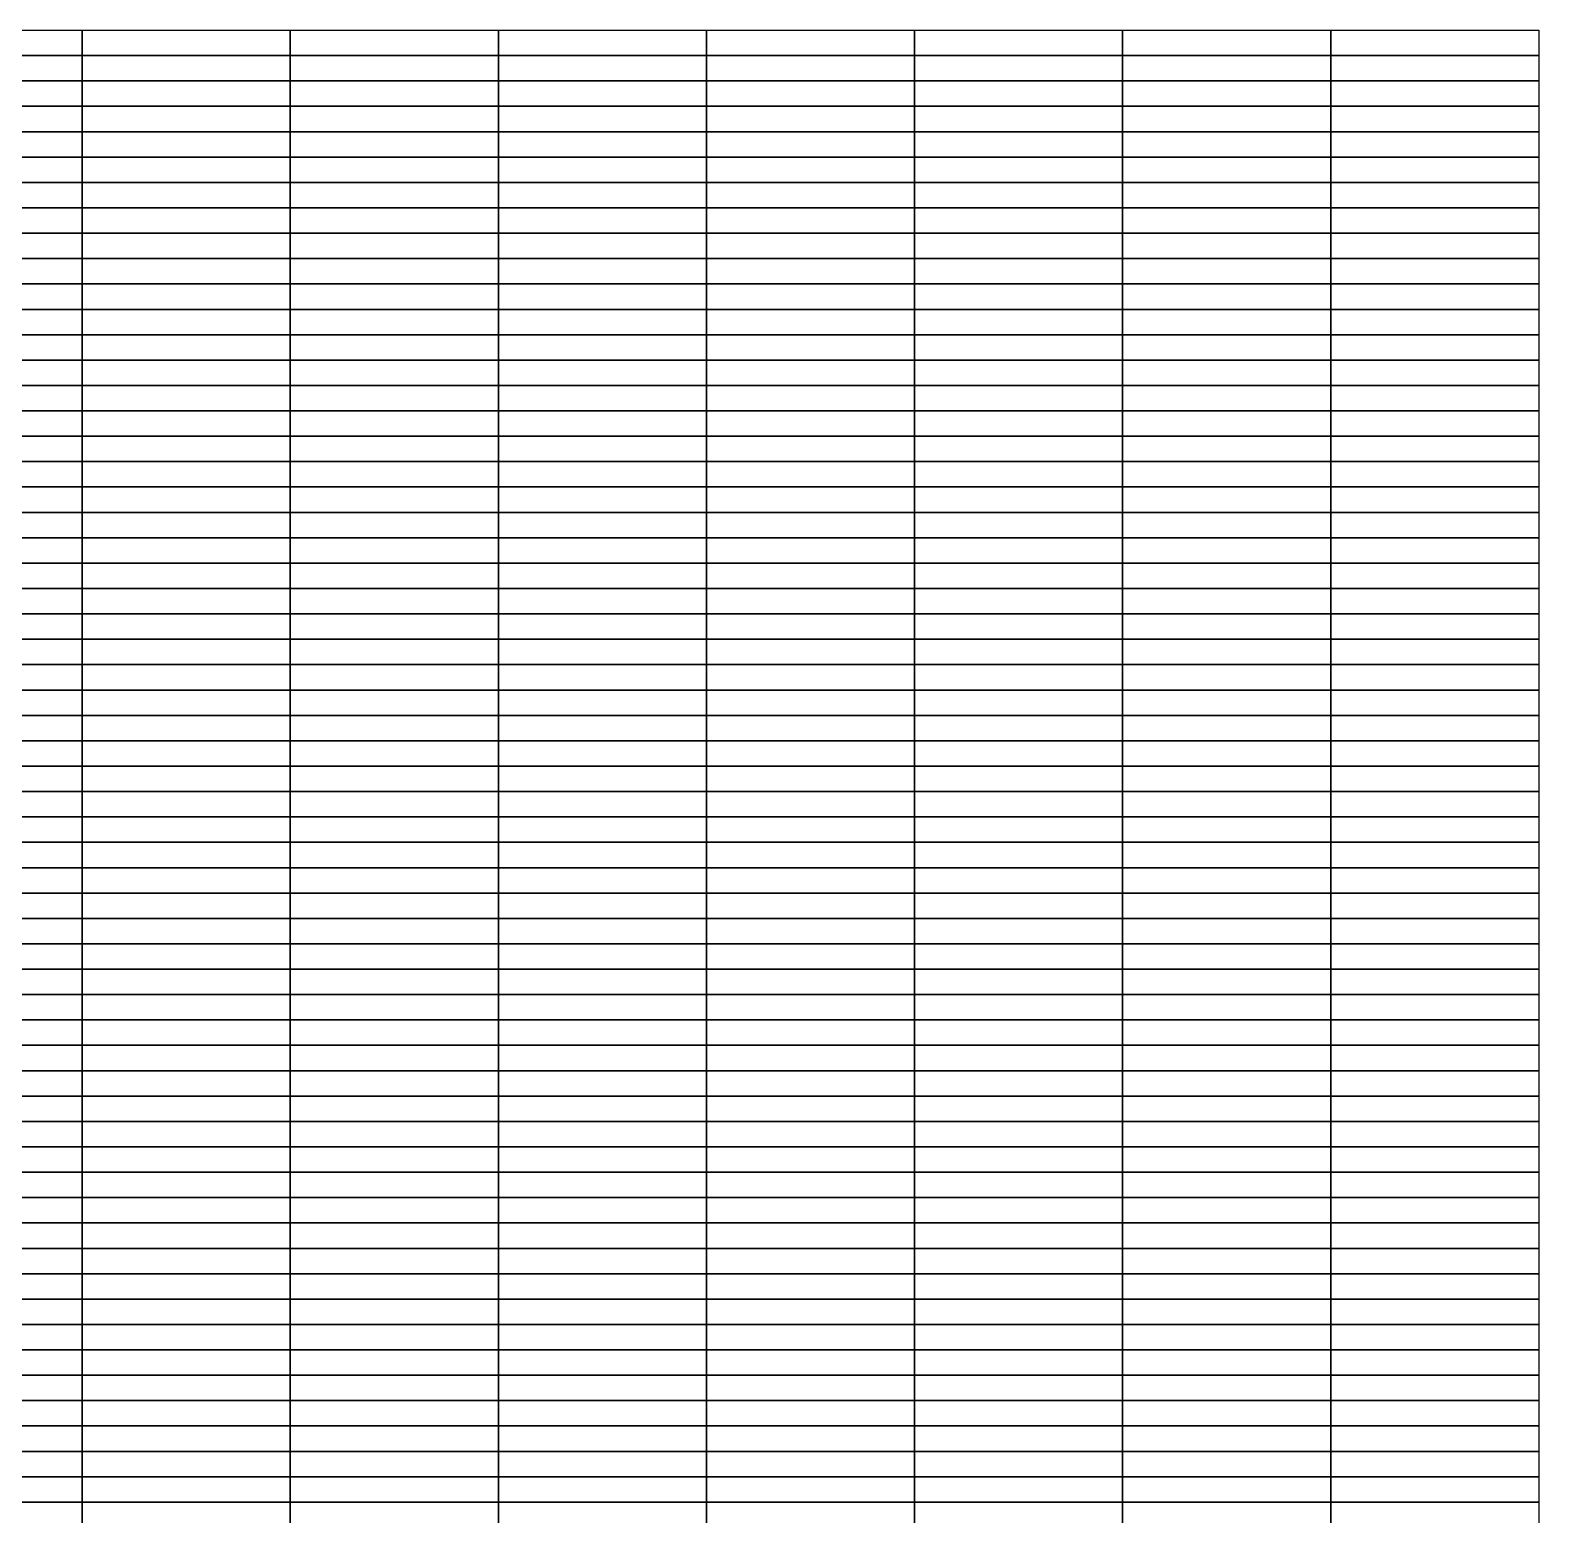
# Model space of a CAD drawing. Header units: metres. Extents: x 0 to 1189, y 5 to 4665.
# Drawn here: x 891.8 to 1189, y 4372.5 to 4665 of the extents above; entities that cross this region are included whole.
import ezdxf

# ---------------------------------------------------------------- set-up
doc = ezdxf.new("R2010")
doc.units = ezdxf.units.M

msp = doc.modelspace()

# ---------------------------------------------------------------- linework, layer by layer
for points in [[(902, 4660, 179.56), (861, 4660, 155.37), (861, 4665, 162.11), (902, 4665, 180.16)], [(943, 4660, 183.4), (902, 4660, 179.56), (902, 4665, 180.16), (943, 4665, 183.85)], [(984, 4660, 180.89), (943, 4660, 183.4), (943, 4665, 183.85), (984, 4665, 184.01)], [(1025, 4660, 184.4), (984, 4660, 180.89), (984, 4665, 184.01), (1025, 4665, 185.59)], [(1066, 4660, 184.96), (1025, 4660, 184.4), (1025, 4665, 185.59), (1066, 4665, 185.88)], [(1107, 4660, 183.45), (1066, 4660, 184.96), (1066, 4665, 185.88), (1107, 4665, 185.04)], [(1148, 4660, 186.27), (1107, 4660, 183.45), (1107, 4665, 185.04), (1148, 4665, 186.61)], [(1189, 4660, 186.3), (1148, 4660, 186.27), (1148, 4665, 186.61), (1189, 4665, 186.29)], [(902, 4655, 182.05), (861, 4655, 157.46), (861, 4660, 155.37), (902, 4660, 179.56)], [(943, 4655, 184.24), (902, 4655, 182.05), (902, 4660, 179.56), (943, 4660, 183.4)], [(984, 4655, 180.06), (943, 4655, 184.24), (943, 4660, 183.4), (984, 4660, 180.89)], [(1025, 4655, 183.94), (984, 4655, 180.06), (984, 4660, 180.89), (1025, 4660, 184.4)], [(1066, 4655, 184.05), (1025, 4655, 183.94), (1025, 4660, 184.4), (1066, 4660, 184.96)], [(1107, 4655, 182.38), (1066, 4655, 184.05), (1066, 4660, 184.96), (1107, 4660, 183.45)], [(1148, 4655, 186.38), (1107, 4655, 182.38), (1107, 4660, 183.45), (1148, 4660, 186.27)], [(1189, 4655, 186.45), (1148, 4655, 186.38), (1148, 4660, 186.27), (1189, 4660, 186.3)], [(902, 4650, 117.47), (861, 4650, 89.33), (861, 4655, 157.46), (902, 4655, 182.05)], [(943, 4650, 143.92), (902, 4650, 117.47), (902, 4655, 182.05), (943, 4655, 184.24)], [(984, 4650, 156.78), (943, 4650, 143.92), (943, 4655, 184.24), (984, 4655, 180.06)], [(1025, 4650, 166.38), (984, 4650, 156.78), (984, 4655, 180.06), (1025, 4655, 183.94)], [(1066, 4650, 171.37), (1025, 4650, 166.38), (1025, 4655, 183.94), (1066, 4655, 184.05)], [(1107, 4650, 174.74), (1066, 4650, 171.37), (1066, 4655, 184.05), (1107, 4655, 182.38)], [(1148, 4650, 179.58), (1107, 4650, 174.74), (1107, 4655, 182.38), (1148, 4655, 186.38)], [(1189, 4650, 185.39), (1148, 4650, 179.58), (1148, 4655, 186.38), (1189, 4655, 186.45)], [(902, 4645, 181), (861, 4645, 157.72), (861, 4650, 89.33), (902, 4650, 117.47)], [(943, 4645, 184.01), (902, 4645, 181), (902, 4650, 117.47), (943, 4650, 143.92)], [(984, 4645, 178.91), (943, 4645, 184.01), (943, 4650, 143.92), (984, 4650, 156.78)], [(1025, 4645, 183.39), (984, 4645, 178.91), (984, 4650, 156.78), (1025, 4650, 166.38)], [(1066, 4645, 183.81), (1025, 4645, 183.39), (1025, 4650, 166.38), (1066, 4650, 171.37)], [(1107, 4645, 181.74), (1066, 4645, 183.81), (1066, 4650, 171.37), (1107, 4650, 174.74)], [(1148, 4645, 186.06), (1107, 4645, 181.74), (1107, 4650, 174.74), (1148, 4650, 179.58)], [(1189, 4645, 186.29), (1148, 4645, 186.06), (1148, 4650, 179.58), (1189, 4650, 185.39)], [(902, 4640, 180.46), (861, 4640, 151.29), (861, 4645, 157.72), (902, 4645, 181)], [(943, 4640, 183.78), (902, 4640, 180.46), (902, 4645, 181), (943, 4645, 184.01)], [(984, 4640, 180.09), (943, 4640, 183.78), (943, 4645, 184.01), (984, 4645, 178.91)], [(1025, 4640, 183.82), (984, 4640, 180.09), (984, 4645, 178.91), (1025, 4645, 183.39)], [(1066, 4640, 183.7), (1025, 4640, 183.82), (1025, 4645, 183.39), (1066, 4645, 183.81)], [(1107, 4640, 181.25), (1066, 4640, 183.7), (1066, 4645, 183.81), (1107, 4645, 181.74)], [(1148, 4640, 186.17), (1107, 4640, 181.25), (1107, 4645, 181.74), (1148, 4645, 186.06)], [(1189, 4640, 186.28), (1148, 4640, 186.17), (1148, 4645, 186.06), (1189, 4645, 186.29)], [(902, 4635, 180.93), (861, 4635, 159.28), (861, 4640, 151.29), (902, 4640, 180.46)], [(943, 4635, 184.36), (902, 4635, 180.93), (902, 4640, 180.46), (943, 4640, 183.78)], [(984, 4635, 180.67), (943, 4635, 184.36), (943, 4640, 183.78), (984, 4640, 180.09)], [(1025, 4635, 184.12), (984, 4635, 180.67), (984, 4640, 180.09), (1025, 4640, 183.82)], [(1066, 4635, 183.09), (1025, 4635, 184.12), (1025, 4640, 183.82), (1066, 4640, 183.7)], [(1107, 4635, 181.57), (1066, 4635, 183.09), (1066, 4640, 183.7), (1107, 4640, 181.25)], [(1148, 4635, 186.22), (1107, 4635, 181.57), (1107, 4640, 181.25), (1148, 4640, 186.17)], [(1189, 4635, 186.37), (1148, 4635, 186.22), (1148, 4640, 186.17), (1189, 4640, 186.28)], [(902, 4630, 175.35), (861, 4630, 161.54), (861, 4635, 159.28), (902, 4635, 180.93)], [(943, 4630, 179.36), (902, 4630, 175.35), (902, 4635, 180.93), (943, 4635, 184.36)], [(984, 4630, 180.98), (943, 4630, 179.36), (943, 4635, 184.36), (984, 4635, 180.67)], [(1025, 4630, 181.37), (984, 4630, 180.98), (984, 4635, 180.67), (1025, 4635, 184.12)], [(1066, 4630, 181.98), (1025, 4630, 181.37), (1025, 4635, 184.12), (1066, 4635, 183.09)], [(1107, 4630, 180.44), (1066, 4630, 181.98), (1066, 4635, 183.09), (1107, 4635, 181.57)], [(1148, 4630, 183.64), (1107, 4630, 180.44), (1107, 4635, 181.57), (1148, 4635, 186.22)], [(1189, 4630, 185.37), (1148, 4630, 183.64), (1148, 4635, 186.22), (1189, 4635, 186.37)], [(902, 4625, 163.47), (861, 4625, 157.39), (861, 4630, 161.54), (902, 4630, 175.35)], [(943, 4625, 175.69), (902, 4625, 163.47), (902, 4630, 175.35), (943, 4630, 179.36)], [(984, 4625, 174.62), (943, 4625, 175.69), (943, 4630, 179.36), (984, 4630, 180.98)], [(1025, 4625, 177.49), (984, 4625, 174.62), (984, 4630, 180.98), (1025, 4630, 181.37)], [(1066, 4625, 177.17), (1025, 4625, 177.49), (1025, 4630, 181.37), (1066, 4630, 181.98)], [(1107, 4625, 175.23), (1066, 4625, 177.17), (1066, 4630, 181.98), (1107, 4630, 180.44)], [(1148, 4625, 182.18), (1107, 4625, 175.23), (1107, 4630, 180.44), (1148, 4630, 183.64)], [(1189, 4625, 185.29), (1148, 4625, 182.18), (1148, 4630, 183.64), (1189, 4630, 185.37)], [(902, 4620, 151.52), (861, 4620, 123.21), (861, 4625, 157.39), (902, 4625, 163.47)], [(943, 4620, 160.63), (902, 4620, 151.52), (902, 4625, 163.47), (943, 4625, 175.69)], [(984, 4620, 168.74), (943, 4620, 160.63), (943, 4625, 175.69), (984, 4625, 174.62)], [(1025, 4620, 173.85), (984, 4620, 168.74), (984, 4625, 174.62), (1025, 4625, 177.49)], [(1066, 4620, 180.24), (1025, 4620, 173.85), (1025, 4625, 177.49), (1066, 4625, 177.17)], [(1107, 4620, 178.76), (1066, 4620, 180.24), (1066, 4625, 177.17), (1107, 4625, 175.23)], [(1148, 4620, 184.32), (1107, 4620, 178.76), (1107, 4625, 175.23), (1148, 4625, 182.18)], [(1189, 4620, 185.35), (1148, 4620, 184.32), (1148, 4625, 182.18), (1189, 4625, 185.29)], [(902, 4615, 174.84), (861, 4615, 171.57), (861, 4620, 123.21), (902, 4620, 151.52)], [(943, 4615, 177.47), (902, 4615, 174.84), (902, 4620, 151.52), (943, 4620, 160.63)], [(984, 4615, 180.34), (943, 4615, 177.47), (943, 4620, 160.63), (984, 4620, 168.74)], [(1025, 4615, 176.05), (984, 4615, 180.34), (984, 4620, 168.74), (1025, 4620, 173.85)], [(1066, 4615, 180.72), (1025, 4615, 176.05), (1025, 4620, 173.85), (1066, 4620, 180.24)], [(1107, 4615, 179.93), (1066, 4615, 180.72), (1066, 4620, 180.24), (1107, 4620, 178.76)], [(1148, 4615, 182.84), (1107, 4615, 179.93), (1107, 4620, 178.76), (1148, 4620, 184.32)], [(1189, 4615, 186.88), (1148, 4615, 182.84), (1148, 4620, 184.32), (1189, 4620, 185.35)], [(902, 4610, 163.31), (861, 4610, 163.69), (861, 4615, 171.57), (902, 4615, 174.84)], [(943, 4610, 179.12), (902, 4610, 163.31), (902, 4615, 174.84), (943, 4615, 177.47)], [(984, 4610, 178.59), (943, 4610, 179.12), (943, 4615, 177.47), (984, 4615, 180.34)], [(1025, 4610, 179.21), (984, 4610, 178.59), (984, 4615, 180.34), (1025, 4615, 176.05)], [(1066, 4610, 183.29), (1025, 4610, 179.21), (1025, 4615, 176.05), (1066, 4615, 180.72)], [(1107, 4610, 179.47), (1066, 4610, 183.29), (1066, 4615, 180.72), (1107, 4615, 179.93)], [(1148, 4610, 184.91), (1107, 4610, 179.47), (1107, 4615, 179.93), (1148, 4615, 182.84)], [(1189, 4610, 186.21), (1148, 4610, 184.91), (1148, 4615, 182.84), (1189, 4615, 186.88)], [(902, 4605, 178.81), (861, 4605, 176.91), (861, 4610, 163.69), (902, 4610, 163.31)], [(943, 4605, 181.7), (902, 4605, 178.81), (902, 4610, 163.31), (943, 4610, 179.12)], [(984, 4605, 182.97), (943, 4605, 181.7), (943, 4610, 179.12), (984, 4610, 178.59)], [(1025, 4605, 176.07), (984, 4605, 182.97), (984, 4610, 178.59), (1025, 4610, 179.21)], [(1066, 4605, 177.19), (1025, 4605, 176.07), (1025, 4610, 179.21), (1066, 4610, 183.29)], [(1107, 4605, 168.47), (1066, 4605, 177.19), (1066, 4610, 183.29), (1107, 4610, 179.47)], [(1148, 4605, 180.76), (1107, 4605, 168.47), (1107, 4610, 179.47), (1148, 4610, 184.91)], [(1189, 4605, 186.48), (1148, 4605, 180.76), (1148, 4610, 184.91), (1189, 4610, 186.21)], [(902, 4600, 124.93), (861, 4600, 103.6), (861, 4605, 176.91), (902, 4605, 178.81)], [(943, 4600, 147.05), (902, 4600, 124.93), (902, 4605, 178.81), (943, 4605, 181.7)], [(984, 4600, 157.17), (943, 4600, 147.05), (943, 4605, 181.7), (984, 4605, 182.97)], [(1025, 4600, 166.7), (984, 4600, 157.17), (984, 4605, 182.97), (1025, 4605, 176.07)], [(1066, 4600, 170.72), (1025, 4600, 166.7), (1025, 4605, 176.07), (1066, 4605, 177.19)], [(1107, 4600, 168), (1066, 4600, 170.72), (1066, 4605, 177.19), (1107, 4605, 168.47)], [(1148, 4600, 179.58), (1107, 4600, 168), (1107, 4605, 168.47), (1148, 4605, 180.76)], [(1189, 4600, 184.29), (1148, 4600, 179.58), (1148, 4605, 180.76), (1189, 4605, 186.48)], [(902, 4595, 174.37), (861, 4595, 171.97), (861, 4600, 103.6), (902, 4600, 124.93)], [(943, 4595, 176.88), (902, 4595, 174.37), (902, 4600, 124.93), (943, 4600, 147.05)], [(984, 4595, 178.35), (943, 4595, 176.88), (943, 4600, 147.05), (984, 4600, 157.17)], [(1025, 4595, 182.7), (984, 4595, 178.35), (984, 4600, 157.17), (1025, 4600, 166.7)], [(1066, 4595, 178.25), (1025, 4595, 182.7), (1025, 4600, 166.7), (1066, 4600, 170.72)], [(1107, 4595, 181.91), (1066, 4595, 178.25), (1066, 4600, 170.72), (1107, 4600, 168)], [(1148, 4595, 185.26), (1107, 4595, 181.91), (1107, 4600, 168), (1148, 4600, 179.58)], [(1189, 4595, 186.75), (1148, 4595, 185.26), (1148, 4600, 179.58), (1189, 4600, 184.29)], [(902, 4590, 174.31), (861, 4590, 166.03), (861, 4595, 171.97), (902, 4595, 174.37)], [(943, 4590, 182.51), (902, 4590, 174.31), (902, 4595, 174.37), (943, 4595, 176.88)], [(984, 4590, 182.14), (943, 4590, 182.51), (943, 4595, 176.88), (984, 4595, 178.35)], [(1025, 4590, 182.84), (984, 4590, 182.14), (984, 4595, 178.35), (1025, 4595, 182.7)], [(1066, 4590, 181.49), (1025, 4590, 182.84), (1025, 4595, 182.7), (1066, 4595, 178.25)], [(1107, 4590, 183.03), (1066, 4590, 181.49), (1066, 4595, 178.25), (1107, 4595, 181.91)], [(1148, 4590, 185.2), (1107, 4590, 183.03), (1107, 4595, 181.91), (1148, 4595, 185.26)], [(1189, 4590, 186.56), (1148, 4590, 185.2), (1148, 4595, 185.26), (1189, 4595, 186.75)], [(902, 4585, 157), (861, 4585, 176.21), (861, 4590, 166.03), (902, 4590, 174.31)], [(943, 4585, 176.6), (902, 4585, 157), (902, 4590, 174.31), (943, 4590, 182.51)], [(984, 4585, 170.55), (943, 4585, 176.6), (943, 4590, 182.51), (984, 4590, 182.14)], [(1025, 4585, 150.64), (984, 4585, 170.55), (984, 4590, 182.14), (1025, 4590, 182.84)], [(1066, 4585, 170.4), (1025, 4585, 150.64), (1025, 4590, 182.84), (1066, 4590, 181.49)], [(1107, 4585, 169.21), (1066, 4585, 170.4), (1066, 4590, 181.49), (1107, 4590, 183.03)], [(1148, 4585, 175.09), (1107, 4585, 169.21), (1107, 4590, 183.03), (1148, 4590, 185.2)], [(1189, 4585, 186.66), (1148, 4585, 175.09), (1148, 4590, 185.2), (1189, 4590, 186.56)], [(902, 4580, 176.73), (861, 4580, 171.9), (861, 4585, 176.21), (902, 4585, 157)], [(943, 4580, 179.49), (902, 4580, 176.73), (902, 4585, 157), (943, 4585, 176.6)], [(984, 4580, 182.51), (943, 4580, 179.49), (943, 4585, 176.6), (984, 4585, 170.55)], [(1025, 4580, 183.42), (984, 4580, 182.51), (984, 4585, 170.55), (1025, 4585, 150.64)], [(1066, 4580, 183.76), (1025, 4580, 183.42), (1025, 4585, 150.64), (1066, 4585, 170.4)], [(1107, 4580, 184.88), (1066, 4580, 183.76), (1066, 4585, 170.4), (1107, 4585, 169.21)], [(1148, 4580, 185.78), (1107, 4580, 184.88), (1107, 4585, 169.21), (1148, 4585, 175.09)], [(1189, 4580, 186.05), (1148, 4580, 185.78), (1148, 4585, 175.09), (1189, 4585, 186.66)], [(902, 4575, 180.76), (861, 4575, 179.6), (861, 4580, 171.9), (902, 4580, 176.73)], [(943, 4575, 184.6), (902, 4575, 180.76), (902, 4580, 176.73), (943, 4580, 179.49)], [(984, 4575, 185.91), (943, 4575, 184.6), (943, 4580, 179.49), (984, 4580, 182.51)], [(1025, 4575, 186.51), (984, 4575, 185.91), (984, 4580, 182.51), (1025, 4580, 183.42)], [(1066, 4575, 186.73), (1025, 4575, 186.51), (1025, 4580, 183.42), (1066, 4580, 183.76)], [(1107, 4575, 186.7), (1066, 4575, 186.73), (1066, 4580, 183.76), (1107, 4580, 184.88)], [(1148, 4575, 186.82), (1107, 4575, 186.7), (1107, 4580, 184.88), (1148, 4580, 185.78)], [(1189, 4575, 186.88), (1148, 4575, 186.82), (1148, 4580, 185.78), (1189, 4580, 186.05)], [(902, 4570, 149.42), (861, 4570, 121.3), (861, 4575, 179.6), (902, 4575, 180.76)], [(943, 4570, 157.08), (902, 4570, 149.42), (902, 4575, 180.76), (943, 4575, 184.6)], [(984, 4570, 167.68), (943, 4570, 157.08), (943, 4575, 184.6), (984, 4575, 185.91)], [(1025, 4570, 175.67), (984, 4570, 167.68), (984, 4575, 185.91), (1025, 4575, 186.51)], [(1066, 4570, 181.57), (1025, 4570, 175.67), (1025, 4575, 186.51), (1066, 4575, 186.73)], [(1107, 4570, 183.41), (1066, 4570, 181.57), (1066, 4575, 186.73), (1107, 4575, 186.7)], [(1148, 4570, 185.11), (1107, 4570, 183.41), (1107, 4575, 186.7), (1148, 4575, 186.82)], [(1189, 4570, 185.47), (1148, 4570, 185.11), (1148, 4575, 186.82), (1189, 4575, 186.88)], [(902, 4565, 182.54), (861, 4565, 182.31), (861, 4570, 121.3), (902, 4570, 149.42)], [(943, 4565, 185.27), (902, 4565, 182.54), (902, 4570, 149.42), (943, 4570, 157.08)], [(984, 4565, 186.13), (943, 4565, 185.27), (943, 4570, 157.08), (984, 4570, 167.68)], [(1025, 4565, 186.48), (984, 4565, 186.13), (984, 4570, 167.68), (1025, 4570, 175.67)], [(1066, 4565, 186.55), (1025, 4565, 186.48), (1025, 4570, 175.67), (1066, 4570, 181.57)], [(1107, 4565, 186.37), (1066, 4565, 186.55), (1066, 4570, 181.57), (1107, 4570, 183.41)], [(1148, 4565, 186.43), (1107, 4565, 186.37), (1107, 4570, 183.41), (1148, 4570, 185.11)], [(1189, 4565, 186.27), (1148, 4565, 186.43), (1148, 4570, 185.11), (1189, 4570, 185.47)], [(902, 4560, 178.23), (861, 4560, 171.39), (861, 4565, 182.31), (902, 4565, 182.54)], [(943, 4560, 180.62), (902, 4560, 178.23), (902, 4565, 182.54), (943, 4565, 185.27)], [(984, 4560, 182.74), (943, 4560, 180.62), (943, 4565, 185.27), (984, 4565, 186.13)], [(1025, 4560, 185.64), (984, 4560, 182.74), (984, 4565, 186.13), (1025, 4565, 186.48)], [(1066, 4560, 186.2), (1025, 4560, 185.64), (1025, 4565, 186.48), (1066, 4565, 186.55)], [(1107, 4560, 186.16), (1066, 4560, 186.2), (1066, 4565, 186.55), (1107, 4565, 186.37)], [(1148, 4560, 186.34), (1107, 4560, 186.16), (1107, 4565, 186.37), (1148, 4565, 186.43)], [(1189, 4560, 186.18), (1148, 4560, 186.34), (1148, 4565, 186.43), (1189, 4565, 186.27)], [(902, 4555, 180.88), (861, 4555, 181.97), (861, 4560, 171.39), (902, 4560, 178.23)], [(943, 4555, 185.02), (902, 4555, 180.88), (902, 4560, 178.23), (943, 4560, 180.62)], [(984, 4555, 185.81), (943, 4555, 185.02), (943, 4560, 180.62), (984, 4560, 182.74)], [(1025, 4555, 185.94), (984, 4555, 185.81), (984, 4560, 182.74), (1025, 4560, 185.64)], [(1066, 4555, 186.18), (1025, 4555, 185.94), (1025, 4560, 185.64), (1066, 4560, 186.2)], [(1107, 4555, 185.77), (1066, 4555, 186.18), (1066, 4560, 186.2), (1107, 4560, 186.16)], [(1148, 4555, 186.17), (1107, 4555, 185.77), (1107, 4560, 186.16), (1148, 4560, 186.34)], [(1189, 4555, 186.18), (1148, 4555, 186.17), (1148, 4560, 186.34), (1189, 4560, 186.18)], [(902, 4550, 173.34), (861, 4550, 177.07), (861, 4555, 181.97), (902, 4555, 180.88)], [(943, 4550, 184.08), (902, 4550, 173.34), (902, 4555, 180.88), (943, 4555, 185.02)], [(984, 4550, 183.43), (943, 4550, 184.08), (943, 4555, 185.02), (984, 4555, 185.81)], [(1025, 4550, 182.3), (984, 4550, 183.43), (984, 4555, 185.81), (1025, 4555, 185.94)], [(1066, 4550, 183.24), (1025, 4550, 182.3), (1025, 4555, 185.94), (1066, 4555, 186.18)], [(1107, 4550, 180.04), (1066, 4550, 183.24), (1066, 4555, 186.18), (1107, 4555, 185.77)], [(1148, 4550, 185.6), (1107, 4550, 180.04), (1107, 4555, 185.77), (1148, 4555, 186.17)], [(1189, 4550, 185.85), (1148, 4550, 185.6), (1148, 4555, 186.17), (1189, 4555, 186.18)], [(902, 4545, 160.61), (861, 4545, 133.07), (861, 4550, 177.07), (902, 4550, 173.34)], [(943, 4545, 178.55), (902, 4545, 160.61), (902, 4550, 173.34), (943, 4550, 184.08)], [(984, 4545, 176.18), (943, 4545, 178.55), (943, 4550, 184.08), (984, 4550, 183.43)], [(1025, 4545, 178.43), (984, 4545, 176.18), (984, 4550, 183.43), (1025, 4550, 182.3)], [(1066, 4545, 178.92), (1025, 4545, 178.43), (1025, 4550, 182.3), (1066, 4550, 183.24)], [(1107, 4545, 178.17), (1066, 4545, 178.92), (1066, 4550, 183.24), (1107, 4550, 180.04)], [(1148, 4545, 184.86), (1107, 4545, 178.17), (1107, 4550, 180.04), (1148, 4550, 185.6)], [(1189, 4545, 185.31), (1148, 4545, 184.86), (1148, 4550, 185.6), (1189, 4550, 185.85)], [(902, 4540, 164.38), (861, 4540, 131.03), (861, 4545, 133.07), (902, 4545, 160.61)], [(943, 4540, 182.17), (902, 4540, 164.38), (902, 4545, 160.61), (943, 4545, 178.55)], [(984, 4540, 178.32), (943, 4540, 182.17), (943, 4545, 178.55), (984, 4545, 176.18)], [(1025, 4540, 178.41), (984, 4540, 178.32), (984, 4545, 176.18), (1025, 4545, 178.43)], [(1066, 4540, 179.75), (1025, 4540, 178.41), (1025, 4545, 178.43), (1066, 4545, 178.92)], [(1107, 4540, 177.39), (1066, 4540, 179.75), (1066, 4545, 178.92), (1107, 4545, 178.17)], [(1148, 4540, 185.35), (1107, 4540, 177.39), (1107, 4545, 178.17), (1148, 4545, 184.86)], [(1189, 4540, 185.91), (1148, 4540, 185.35), (1148, 4545, 184.86), (1189, 4545, 185.31)], [(902, 4535, 169.21), (861, 4535, 140.62), (861, 4540, 131.03), (902, 4540, 164.38)], [(943, 4535, 182.73), (902, 4535, 169.21), (902, 4540, 164.38), (943, 4540, 182.17)], [(984, 4535, 177.69), (943, 4535, 182.73), (943, 4540, 182.17), (984, 4540, 178.32)], [(1025, 4535, 178.83), (984, 4535, 177.69), (984, 4540, 178.32), (1025, 4540, 178.41)], [(1066, 4535, 179.55), (1025, 4535, 178.83), (1025, 4540, 178.41), (1066, 4540, 179.75)], [(1107, 4535, 177.63), (1066, 4535, 179.55), (1066, 4540, 179.75), (1107, 4540, 177.39)], [(1148, 4535, 185.31), (1107, 4535, 177.63), (1107, 4540, 177.39), (1148, 4540, 185.35)], [(1189, 4535, 186.17), (1148, 4535, 185.31), (1148, 4540, 185.35), (1189, 4540, 185.91)], [(902, 4530, 168.02), (861, 4530, 135.22), (861, 4535, 140.62), (902, 4535, 169.21)], [(943, 4530, 180.68), (902, 4530, 168.02), (902, 4535, 169.21), (943, 4535, 182.73)], [(984, 4530, 176.75), (943, 4530, 180.68), (943, 4535, 182.73), (984, 4535, 177.69)], [(1025, 4530, 178.55), (984, 4530, 176.75), (984, 4535, 177.69), (1025, 4535, 178.83)], [(1066, 4530, 179.71), (1025, 4530, 178.55), (1025, 4535, 178.83), (1066, 4535, 179.55)], [(1107, 4530, 176.62), (1066, 4530, 179.71), (1066, 4535, 179.55), (1107, 4535, 177.63)], [(1148, 4530, 185.32), (1107, 4530, 176.62), (1107, 4535, 177.63), (1148, 4535, 185.31)], [(1189, 4530, 185.97), (1148, 4530, 185.32), (1148, 4535, 185.31), (1189, 4535, 186.17)], [(902, 4525, 163.97), (861, 4525, 132.96), (861, 4530, 135.22), (902, 4530, 168.02)], [(943, 4525, 176.77), (902, 4525, 163.97), (902, 4530, 168.02), (943, 4530, 180.68)], [(984, 4525, 175.58), (943, 4525, 176.77), (943, 4530, 180.68), (984, 4530, 176.75)], [(1025, 4525, 177.73), (984, 4525, 175.58), (984, 4530, 176.75), (1025, 4530, 178.55)], [(1066, 4525, 176.4), (1025, 4525, 177.73), (1025, 4530, 178.55), (1066, 4530, 179.71)], [(1107, 4525, 177.97), (1066, 4525, 176.4), (1066, 4530, 179.71), (1107, 4530, 176.62)], [(1148, 4525, 184.54), (1107, 4525, 177.97), (1107, 4530, 176.62), (1148, 4530, 185.32)], [(1189, 4525, 185.01), (1148, 4525, 184.54), (1148, 4530, 185.32), (1189, 4530, 185.97)], [(902, 4520, 149.23), (861, 4520, 102.49), (861, 4525, 132.96), (902, 4525, 163.97)], [(943, 4520, 157.76), (902, 4520, 149.23), (902, 4525, 163.97), (943, 4525, 176.77)], [(984, 4520, 167.33), (943, 4520, 157.76), (943, 4525, 176.77), (984, 4525, 175.58)], [(1025, 4520, 175.69), (984, 4520, 167.33), (984, 4525, 175.58), (1025, 4525, 177.73)], [(1066, 4520, 178.67), (1025, 4520, 175.69), (1025, 4525, 177.73), (1066, 4525, 176.4)], [(1107, 4520, 180.51), (1066, 4520, 178.67), (1066, 4525, 176.4), (1107, 4525, 177.97)], [(1148, 4520, 184.81), (1107, 4520, 180.51), (1107, 4525, 177.97), (1148, 4525, 184.54)], [(1189, 4520, 185.31), (1148, 4520, 184.81), (1148, 4525, 184.54), (1189, 4525, 185.01)], [(902, 4515, 182.08), (861, 4515, 179.96), (861, 4520, 102.49), (902, 4520, 149.23)], [(943, 4515, 184.55), (902, 4515, 182.08), (902, 4520, 149.23), (943, 4520, 157.76)], [(984, 4515, 184.77), (943, 4515, 184.55), (943, 4520, 157.76), (984, 4520, 167.33)], [(1025, 4515, 185.55), (984, 4515, 184.77), (984, 4520, 167.33), (1025, 4520, 175.69)], [(1066, 4515, 186.02), (1025, 4515, 185.55), (1025, 4520, 175.69), (1066, 4520, 178.67)], [(1107, 4515, 186.33), (1066, 4515, 186.02), (1066, 4520, 178.67), (1107, 4520, 180.51)], [(1148, 4515, 186.46), (1107, 4515, 186.33), (1107, 4520, 180.51), (1148, 4520, 184.81)], [(1189, 4515, 186.38), (1148, 4515, 186.46), (1148, 4520, 184.81), (1189, 4520, 185.31)], [(902, 4510, 178.16), (861, 4510, 172.99), (861, 4515, 179.96), (902, 4515, 182.08)], [(943, 4510, 181.86), (902, 4510, 178.16), (902, 4515, 182.08), (943, 4515, 184.55)], [(984, 4510, 182.57), (943, 4510, 181.86), (943, 4515, 184.55), (984, 4515, 184.77)], [(1025, 4510, 185.56), (984, 4510, 182.57), (984, 4515, 184.77), (1025, 4515, 185.55)], [(1066, 4510, 186.25), (1025, 4510, 185.56), (1025, 4515, 185.55), (1066, 4515, 186.02)], [(1107, 4510, 186.45), (1066, 4510, 186.25), (1066, 4515, 186.02), (1107, 4515, 186.33)], [(1148, 4510, 186.58), (1107, 4510, 186.45), (1107, 4515, 186.33), (1148, 4515, 186.46)], [(1189, 4510, 186.39), (1148, 4510, 186.58), (1148, 4515, 186.46), (1189, 4515, 186.38)], [(902, 4505, 181.54), (861, 4505, 179.17), (861, 4510, 172.99), (902, 4510, 178.16)], [(943, 4505, 183.23), (902, 4505, 181.54), (902, 4510, 178.16), (943, 4510, 181.86)], [(984, 4505, 184.48), (943, 4505, 183.23), (943, 4510, 181.86), (984, 4510, 182.57)], [(1025, 4505, 185.17), (984, 4505, 184.48), (984, 4510, 182.57), (1025, 4510, 185.56)], [(1066, 4505, 185.69), (1025, 4505, 185.17), (1025, 4510, 185.56), (1066, 4510, 186.25)], [(1107, 4505, 186.03), (1066, 4505, 185.69), (1066, 4510, 186.25), (1107, 4510, 186.45)], [(1148, 4505, 186.27), (1107, 4505, 186.03), (1107, 4510, 186.45), (1148, 4510, 186.58)], [(1189, 4505, 186.32), (1148, 4505, 186.27), (1148, 4510, 186.58), (1189, 4510, 186.39)], [(902, 4500, 172.1), (861, 4500, 167.39), (861, 4505, 179.17), (902, 4505, 181.54)], [(943, 4500, 177.19), (902, 4500, 172.1), (902, 4505, 181.54), (943, 4505, 183.23)], [(984, 4500, 179.99), (943, 4500, 177.19), (943, 4505, 183.23), (984, 4505, 184.48)], [(1025, 4500, 181.93), (984, 4500, 179.99), (984, 4505, 184.48), (1025, 4505, 185.17)], [(1066, 4500, 183.48), (1025, 4500, 181.93), (1025, 4505, 185.17), (1066, 4505, 185.69)], [(1107, 4500, 184.38), (1066, 4500, 183.48), (1066, 4505, 185.69), (1107, 4505, 186.03)], [(1148, 4500, 184.96), (1107, 4500, 184.38), (1107, 4505, 186.03), (1148, 4505, 186.27)], [(1189, 4500, 185.28), (1148, 4500, 184.96), (1148, 4505, 186.27), (1189, 4505, 186.32)], [(902, 4495, 151.45), (861, 4495, 122.14), (861, 4500, 167.39), (902, 4500, 172.1)], [(943, 4495, 158.15), (902, 4495, 151.45), (902, 4500, 172.1), (943, 4500, 177.19)], [(984, 4495, 168.04), (943, 4495, 158.15), (943, 4500, 177.19), (984, 4500, 179.99)], [(1025, 4495, 175.93), (984, 4495, 168.04), (984, 4500, 179.99), (1025, 4500, 181.93)], [(1066, 4495, 181.84), (1025, 4495, 175.93), (1025, 4500, 181.93), (1066, 4500, 183.48)], [(1107, 4495, 183.86), (1066, 4495, 181.84), (1066, 4500, 183.48), (1107, 4500, 184.38)], [(1148, 4495, 185.81), (1107, 4495, 183.86), (1107, 4500, 184.38), (1148, 4500, 184.96)], [(1189, 4495, 186.2), (1148, 4495, 185.81), (1148, 4500, 184.96), (1189, 4500, 185.28)], [(902, 4490, 177.44), (861, 4490, 171.39), (861, 4495, 122.14), (902, 4495, 151.45)], [(943, 4490, 179.29), (902, 4490, 177.44), (902, 4495, 151.45), (943, 4495, 158.15)], [(984, 4490, 181.2), (943, 4490, 179.29), (943, 4495, 158.15), (984, 4495, 168.04)], [(1025, 4490, 183.42), (984, 4490, 181.2), (984, 4495, 168.04), (1025, 4495, 175.93)], [(1066, 4490, 183.85), (1025, 4490, 183.42), (1025, 4495, 175.93), (1066, 4495, 181.84)], [(1107, 4490, 184.86), (1066, 4490, 183.85), (1066, 4495, 181.84), (1107, 4495, 183.86)], [(1148, 4490, 186.12), (1107, 4490, 184.86), (1107, 4495, 183.86), (1148, 4495, 185.81)], [(1189, 4490, 186.64), (1148, 4490, 186.12), (1148, 4495, 185.81), (1189, 4495, 186.2)], [(902, 4485, 180.65), (861, 4485, 181.57), (861, 4490, 171.39), (902, 4490, 177.44)], [(943, 4485, 184.48), (902, 4485, 180.65), (902, 4490, 177.44), (943, 4490, 179.29)], [(984, 4485, 184.52), (943, 4485, 184.48), (943, 4490, 179.29), (984, 4490, 181.2)], [(1025, 4485, 184.2), (984, 4485, 184.52), (984, 4490, 181.2), (1025, 4490, 183.42)], [(1066, 4485, 185.28), (1025, 4485, 184.2), (1025, 4490, 183.42), (1066, 4490, 183.85)], [(1107, 4485, 185.31), (1066, 4485, 185.28), (1066, 4490, 183.85), (1107, 4490, 184.86)], [(1148, 4485, 186.24), (1107, 4485, 185.31), (1107, 4490, 184.86), (1148, 4490, 186.12)], [(1189, 4485, 186.86), (1148, 4485, 186.24), (1148, 4490, 186.12), (1189, 4490, 186.64)], [(902, 4480, 178.34), (861, 4480, 174.49), (861, 4485, 181.57), (902, 4485, 180.65)], [(943, 4480, 182.29), (902, 4480, 178.34), (902, 4485, 180.65), (943, 4485, 184.48)], [(984, 4480, 182.45), (943, 4480, 182.29), (943, 4485, 184.48), (984, 4485, 184.52)], [(1025, 4480, 182.07), (984, 4480, 182.45), (984, 4485, 184.52), (1025, 4485, 184.2)], [(1066, 4480, 183.15), (1025, 4480, 182.07), (1025, 4485, 184.2), (1066, 4485, 185.28)], [(1107, 4480, 184.08), (1066, 4480, 183.15), (1066, 4485, 185.28), (1107, 4485, 185.31)], [(1148, 4480, 185.98), (1107, 4480, 184.08), (1107, 4485, 185.31), (1148, 4485, 186.24)], [(1189, 4480, 186.88), (1148, 4480, 185.98), (1148, 4485, 186.24), (1189, 4485, 186.86)], [(902, 4475, 179.23), (861, 4475, 176.52), (861, 4480, 174.49), (902, 4480, 178.34)], [(943, 4475, 181.67), (902, 4475, 179.23), (902, 4480, 178.34), (943, 4480, 182.29)], [(984, 4475, 182.95), (943, 4475, 181.67), (943, 4480, 182.29), (984, 4480, 182.45)], [(1025, 4475, 183.7), (984, 4475, 182.95), (984, 4480, 182.45), (1025, 4480, 182.07)], [(1066, 4475, 184.82), (1025, 4475, 183.7), (1025, 4480, 182.07), (1066, 4480, 183.15)], [(1107, 4475, 185.21), (1066, 4475, 184.82), (1066, 4480, 183.15), (1107, 4480, 184.08)], [(1148, 4475, 185.99), (1107, 4475, 185.21), (1107, 4480, 184.08), (1148, 4480, 185.98)], [(1189, 4475, 186.2), (1148, 4475, 185.99), (1148, 4480, 185.98), (1189, 4480, 186.88)], [(902, 4470, 180.48), (861, 4470, 177.68), (861, 4475, 176.52), (902, 4475, 179.23)], [(943, 4470, 178.84), (902, 4470, 180.48), (902, 4475, 179.23), (943, 4475, 181.67)], [(984, 4470, 183.61), (943, 4470, 178.84), (943, 4475, 181.67), (984, 4475, 182.95)], [(1025, 4470, 186.36), (984, 4470, 183.61), (984, 4475, 182.95), (1025, 4475, 183.7)], [(1066, 4470, 186.9), (1025, 4470, 186.36), (1025, 4475, 183.7), (1066, 4475, 184.82)], [(1107, 4470, 186.93), (1066, 4470, 186.9), (1066, 4475, 184.82), (1107, 4475, 185.21)], [(1148, 4470, 186.95), (1107, 4470, 186.93), (1107, 4475, 185.21), (1148, 4475, 185.99)], [(1189, 4470, 186.97), (1148, 4470, 186.95), (1148, 4475, 185.99), (1189, 4475, 186.2)], [(902, 4465, 182.93), (861, 4465, 177.54), (861, 4470, 177.68), (902, 4470, 180.48)], [(943, 4465, 185.35), (902, 4465, 182.93), (902, 4470, 180.48), (943, 4470, 178.84)], [(984, 4465, 186.26), (943, 4465, 185.35), (943, 4470, 178.84), (984, 4470, 183.61)], [(1025, 4465, 186.81), (984, 4465, 186.26), (984, 4470, 183.61), (1025, 4470, 186.36)], [(1066, 4465, 186.92), (1025, 4465, 186.81), (1025, 4470, 186.36), (1066, 4470, 186.9)], [(1107, 4465, 186.94), (1066, 4465, 186.92), (1066, 4470, 186.9), (1107, 4470, 186.93)], [(1148, 4465, 186.97), (1107, 4465, 186.94), (1107, 4470, 186.93), (1148, 4470, 186.95)], [(1189, 4465, 186.99), (1148, 4465, 186.97), (1148, 4470, 186.95), (1189, 4470, 186.97)], [(902, 4460, 177.5), (861, 4460, 167.62), (861, 4465, 177.54), (902, 4465, 182.93)], [(943, 4460, 180.13), (902, 4460, 177.5), (902, 4465, 182.93), (943, 4465, 185.35)], [(984, 4460, 183.05), (943, 4460, 180.13), (943, 4465, 185.35), (984, 4465, 186.26)], [(1025, 4460, 186.15), (984, 4460, 183.05), (984, 4465, 186.26), (1025, 4465, 186.81)], [(1066, 4460, 186.76), (1025, 4460, 186.15), (1025, 4465, 186.81), (1066, 4465, 186.92)], [(1107, 4460, 186.82), (1066, 4460, 186.76), (1066, 4465, 186.92), (1107, 4465, 186.94)], [(1148, 4460, 186.87), (1107, 4460, 186.82), (1107, 4465, 186.94), (1148, 4465, 186.97)], [(1189, 4460, 186.89), (1148, 4460, 186.87), (1148, 4465, 186.97), (1189, 4465, 186.99)], [(902, 4455, 184.32), (861, 4455, 182.86), (861, 4460, 167.62), (902, 4460, 177.5)], [(943, 4455, 185.42), (902, 4455, 184.32), (902, 4460, 177.5), (943, 4460, 180.13)], [(984, 4455, 186.37), (943, 4455, 185.42), (943, 4460, 180.13), (984, 4460, 183.05)], [(1025, 4455, 186.66), (984, 4455, 186.37), (984, 4460, 183.05), (1025, 4460, 186.15)], [(1066, 4455, 186.78), (1025, 4455, 186.66), (1025, 4460, 186.15), (1066, 4460, 186.76)], [(1107, 4455, 186.83), (1066, 4455, 186.78), (1066, 4460, 186.76), (1107, 4460, 186.82)], [(1148, 4455, 186.87), (1107, 4455, 186.83), (1107, 4460, 186.82), (1148, 4460, 186.87)], [(1189, 4455, 186.9), (1148, 4455, 186.87), (1148, 4460, 186.87), (1189, 4460, 186.89)], [(902, 4450, 136.16), (861, 4450, 109.58), (861, 4455, 182.86), (902, 4455, 184.32)], [(943, 4450, 158.63), (902, 4450, 136.16), (902, 4455, 184.32), (943, 4455, 185.42)], [(984, 4450, 163.53), (943, 4450, 158.63), (943, 4455, 185.42), (984, 4455, 186.37)], [(1025, 4450, 171.2), (984, 4450, 163.53), (984, 4455, 186.37), (1025, 4455, 186.66)], [(1066, 4450, 174.68), (1025, 4450, 171.2), (1025, 4455, 186.66), (1066, 4455, 186.78)], [(1107, 4450, 177.34), (1066, 4450, 174.68), (1066, 4455, 186.78), (1107, 4455, 186.83)], [(1148, 4450, 182.02), (1107, 4450, 177.34), (1107, 4455, 186.83), (1148, 4455, 186.87)], [(1189, 4450, 186.14), (1148, 4450, 182.02), (1148, 4455, 186.87), (1189, 4455, 186.9)], [(902, 4445, 142.72), (861, 4445, 133.83), (861, 4450, 109.58), (902, 4450, 136.16)], [(943, 4445, 155.74), (902, 4445, 142.72), (902, 4450, 136.16), (943, 4450, 158.63)], [(984, 4445, 168.33), (943, 4445, 155.74), (943, 4450, 158.63), (984, 4450, 163.53)], [(1025, 4445, 173.35), (984, 4445, 168.33), (984, 4450, 163.53), (1025, 4450, 171.2)], [(1066, 4445, 177.31), (1025, 4445, 173.35), (1025, 4450, 171.2), (1066, 4450, 174.68)], [(1107, 4445, 180.51), (1066, 4445, 177.31), (1066, 4450, 174.68), (1107, 4450, 177.34)], [(1148, 4445, 181.15), (1107, 4445, 180.51), (1107, 4450, 177.34), (1148, 4450, 182.02)], [(1189, 4445, 185.44), (1148, 4445, 181.15), (1148, 4450, 182.02), (1189, 4450, 186.14)], [(902, 4440, 179.69), (861, 4440, 173.45), (861, 4445, 133.83), (902, 4445, 142.72)], [(943, 4440, 182.32), (902, 4440, 179.69), (902, 4445, 142.72), (943, 4445, 155.74)], [(984, 4440, 184.53), (943, 4440, 182.32), (943, 4445, 155.74), (984, 4445, 168.33)], [(1025, 4440, 186.35), (984, 4440, 184.53), (984, 4445, 168.33), (1025, 4445, 173.35)], [(1066, 4440, 186.83), (1025, 4440, 186.35), (1025, 4445, 173.35), (1066, 4445, 177.31)], [(1107, 4440, 186.88), (1066, 4440, 186.83), (1066, 4445, 177.31), (1107, 4445, 180.51)], [(1148, 4440, 186.91), (1107, 4440, 186.88), (1107, 4445, 180.51), (1148, 4445, 181.15)], [(1189, 4440, 186.93), (1148, 4440, 186.91), (1148, 4445, 181.15), (1189, 4445, 185.44)], [(902, 4435, 180.72), (861, 4435, 177.6), (861, 4440, 173.45), (902, 4440, 179.69)], [(943, 4435, 184.77), (902, 4435, 180.72), (902, 4440, 179.69), (943, 4440, 182.32)], [(984, 4435, 186.14), (943, 4435, 184.77), (943, 4440, 182.32), (984, 4440, 184.53)], [(1025, 4435, 186.78), (984, 4435, 186.14), (984, 4440, 184.53), (1025, 4440, 186.35)], [(1066, 4435, 186.91), (1025, 4435, 186.78), (1025, 4440, 186.35), (1066, 4440, 186.83)], [(1107, 4435, 186.94), (1066, 4435, 186.91), (1066, 4440, 186.83), (1107, 4440, 186.88)], [(1148, 4435, 186.97), (1107, 4435, 186.94), (1107, 4440, 186.88), (1148, 4440, 186.91)], [(1189, 4435, 187), (1148, 4435, 186.97), (1148, 4440, 186.91), (1189, 4440, 186.93)], [(902, 4430, 183.03), (861, 4430, 179.47), (861, 4435, 177.6), (902, 4435, 180.72)], [(943, 4430, 185.09), (902, 4430, 183.03), (902, 4435, 180.72), (943, 4435, 184.77)], [(984, 4430, 185.6), (943, 4430, 185.09), (943, 4435, 184.77), (984, 4435, 186.14)], [(1025, 4430, 186.09), (984, 4430, 185.6), (984, 4435, 186.14), (1025, 4435, 186.78)], [(1066, 4430, 186.34), (1025, 4430, 186.09), (1025, 4435, 186.78), (1066, 4435, 186.91)], [(1107, 4430, 186.52), (1066, 4430, 186.34), (1066, 4435, 186.91), (1107, 4435, 186.94)], [(1148, 4430, 186.63), (1107, 4430, 186.52), (1107, 4435, 186.94), (1148, 4435, 186.97)], [(1189, 4430, 186.69), (1148, 4430, 186.63), (1148, 4435, 186.97), (1189, 4435, 187)], [(902, 4425, 182.87), (861, 4425, 178.4), (861, 4430, 179.47), (902, 4430, 183.03)], [(943, 4425, 185.34), (902, 4425, 182.87), (902, 4430, 183.03), (943, 4430, 185.09)], [(984, 4425, 185.95), (943, 4425, 185.34), (943, 4430, 185.09), (984, 4430, 185.6)], [(1025, 4425, 186.33), (984, 4425, 185.95), (984, 4430, 185.6), (1025, 4430, 186.09)], [(1066, 4425, 186.51), (1025, 4425, 186.33), (1025, 4430, 186.09), (1066, 4430, 186.34)], [(1107, 4425, 186.65), (1066, 4425, 186.51), (1066, 4430, 186.34), (1107, 4430, 186.52)], [(1148, 4425, 186.72), (1107, 4425, 186.65), (1107, 4430, 186.52), (1148, 4430, 186.63)], [(1189, 4425, 186.77), (1148, 4425, 186.72), (1148, 4430, 186.63), (1189, 4430, 186.69)], [(902, 4420, 150.87), (861, 4420, 122.71), (861, 4425, 178.4), (902, 4425, 182.87)], [(943, 4420, 158.02), (902, 4420, 150.87), (902, 4425, 182.87), (943, 4425, 185.34)], [(984, 4420, 168.09), (943, 4420, 158.02), (943, 4425, 185.34), (984, 4425, 185.95)], [(1025, 4420, 175.92), (984, 4420, 168.09), (984, 4425, 185.95), (1025, 4425, 186.33)], [(1066, 4420, 181.24), (1025, 4420, 175.92), (1025, 4425, 186.33), (1066, 4425, 186.51)], [(1107, 4420, 183.1), (1066, 4420, 181.24), (1066, 4425, 186.51), (1107, 4425, 186.65)], [(1148, 4420, 184.57), (1107, 4420, 183.1), (1107, 4425, 186.65), (1148, 4425, 186.72)], [(1189, 4420, 185.01), (1148, 4420, 184.57), (1148, 4425, 186.72), (1189, 4425, 186.77)], [(902, 4415, 172.46), (861, 4415, 170.73), (861, 4420, 122.71), (902, 4420, 150.87)], [(943, 4415, 182.07), (902, 4415, 172.46), (902, 4420, 150.87), (943, 4420, 158.02)], [(984, 4415, 184.65), (943, 4415, 182.07), (943, 4420, 158.02), (984, 4420, 168.09)], [(1025, 4415, 185.67), (984, 4415, 184.65), (984, 4420, 168.09), (1025, 4420, 175.92)], [(1066, 4415, 185.99), (1025, 4415, 185.67), (1025, 4420, 175.92), (1066, 4420, 181.24)], [(1107, 4415, 186.22), (1066, 4415, 185.99), (1066, 4420, 181.24), (1107, 4420, 183.1)], [(1148, 4415, 186.42), (1107, 4415, 186.22), (1107, 4420, 183.1), (1148, 4420, 184.57)], [(1189, 4415, 186.51), (1148, 4415, 186.42), (1148, 4420, 184.57), (1189, 4420, 185.01)], [(902, 4410, 170.63), (861, 4410, 160.66), (861, 4415, 170.73), (902, 4415, 172.46)], [(943, 4410, 178.5), (902, 4410, 170.63), (902, 4415, 172.46), (943, 4415, 182.07)], [(984, 4410, 182.05), (943, 4410, 178.5), (943, 4415, 182.07), (984, 4415, 184.65)], [(1025, 4410, 185.41), (984, 4410, 182.05), (984, 4415, 184.65), (1025, 4415, 185.67)], [(1066, 4410, 186.05), (1025, 4410, 185.41), (1025, 4415, 185.67), (1066, 4415, 185.99)], [(1107, 4410, 186.3), (1066, 4410, 186.05), (1066, 4415, 185.99), (1107, 4415, 186.22)], [(1148, 4410, 186.47), (1107, 4410, 186.3), (1107, 4415, 186.22), (1148, 4415, 186.42)], [(1189, 4410, 186.56), (1148, 4410, 186.47), (1148, 4415, 186.42), (1189, 4415, 186.51)], [(902, 4405, 179.8), (861, 4405, 176.53), (861, 4410, 160.66), (902, 4410, 170.63)], [(943, 4405, 182.5), (902, 4405, 179.8), (902, 4410, 170.63), (943, 4410, 178.5)], [(984, 4405, 183.76), (943, 4405, 182.5), (943, 4410, 178.5), (984, 4410, 182.05)], [(1025, 4405, 184.66), (984, 4405, 183.76), (984, 4410, 182.05), (1025, 4410, 185.41)], [(1066, 4405, 185.32), (1025, 4405, 184.66), (1025, 4410, 185.41), (1066, 4410, 186.05)], [(1107, 4405, 185.77), (1066, 4405, 185.32), (1066, 4410, 186.05), (1107, 4410, 186.3)], [(1148, 4405, 186.05), (1107, 4405, 185.77), (1107, 4410, 186.3), (1148, 4410, 186.47)], [(1189, 4405, 186.2), (1148, 4405, 186.05), (1148, 4410, 186.47), (1189, 4410, 186.56)], [(902, 4400, 182.94), (861, 4400, 180.93), (861, 4405, 176.53), (902, 4405, 179.8)], [(943, 4400, 184.81), (902, 4400, 182.94), (902, 4405, 179.8), (943, 4405, 182.5)], [(984, 4400, 185.62), (943, 4400, 184.81), (943, 4405, 182.5), (984, 4405, 183.76)], [(1025, 4400, 186.06), (984, 4400, 185.62), (984, 4405, 183.76), (1025, 4405, 184.66)], [(1066, 4400, 186.33), (1025, 4400, 186.06), (1025, 4405, 184.66), (1066, 4405, 185.32)], [(1107, 4400, 186.5), (1066, 4400, 186.33), (1066, 4405, 185.32), (1107, 4405, 185.77)], [(1148, 4400, 186.62), (1107, 4400, 186.5), (1107, 4405, 185.77), (1148, 4405, 186.05)], [(1189, 4400, 186.68), (1148, 4400, 186.62), (1148, 4405, 186.05), (1189, 4405, 186.2)], [(902, 4395, 135.4), (861, 4395, 126.35), (861, 4400, 180.93), (902, 4400, 182.94)], [(943, 4395, 153.11), (902, 4395, 135.4), (902, 4400, 182.94), (943, 4400, 184.81)], [(984, 4395, 165.55), (943, 4395, 153.11), (943, 4400, 184.81), (984, 4400, 185.62)], [(1025, 4395, 171.75), (984, 4395, 165.55), (984, 4400, 185.62), (1025, 4400, 186.06)], [(1066, 4395, 176.31), (1025, 4395, 171.75), (1025, 4400, 186.06), (1066, 4400, 186.33)], [(1107, 4395, 179.57), (1066, 4395, 176.31), (1066, 4400, 186.33), (1107, 4400, 186.5)], [(1148, 4395, 180.9), (1107, 4395, 179.57), (1107, 4400, 186.5), (1148, 4400, 186.62)], [(1189, 4395, 185.05), (1148, 4395, 180.9), (1148, 4400, 186.62), (1189, 4400, 186.68)], [(902, 4390, 176.92), (861, 4390, 174.5), (861, 4395, 126.35), (902, 4395, 135.4)], [(943, 4390, 180.29), (902, 4390, 176.92), (902, 4395, 135.4), (943, 4395, 153.11)], [(984, 4390, 182.36), (943, 4390, 180.29), (943, 4395, 153.11), (984, 4395, 165.55)], [(1025, 4390, 183.44), (984, 4390, 182.36), (984, 4395, 165.55), (1025, 4395, 171.75)], [(1066, 4390, 184), (1025, 4390, 183.44), (1025, 4395, 171.75), (1066, 4395, 176.31)], [(1107, 4390, 185.13), (1066, 4390, 184), (1066, 4395, 176.31), (1107, 4395, 179.57)], [(1148, 4390, 185.91), (1107, 4390, 185.13), (1107, 4395, 179.57), (1148, 4395, 180.9)], [(1189, 4390, 186.16), (1148, 4390, 185.91), (1148, 4395, 180.9), (1189, 4395, 185.05)], [(902, 4385, 179.73), (861, 4385, 173.97), (861, 4390, 174.5), (902, 4390, 176.92)], [(943, 4385, 183.15), (902, 4385, 179.73), (902, 4390, 176.92), (943, 4390, 180.29)], [(984, 4385, 183.29), (943, 4385, 183.15), (943, 4390, 180.29), (984, 4390, 182.36)], [(1025, 4385, 185.33), (984, 4385, 183.29), (984, 4390, 182.36), (1025, 4390, 183.44)], [(1066, 4385, 185.92), (1025, 4385, 185.33), (1025, 4390, 183.44), (1066, 4390, 184)], [(1107, 4385, 186.19), (1066, 4385, 185.92), (1066, 4390, 184), (1107, 4390, 185.13)], [(1148, 4385, 186.4), (1107, 4385, 186.19), (1107, 4390, 185.13), (1148, 4390, 185.91)], [(1189, 4385, 186.57), (1148, 4385, 186.4), (1148, 4390, 185.91), (1189, 4390, 186.16)], [(902, 4380, 182.95), (861, 4380, 180.62), (861, 4385, 173.97), (902, 4385, 179.73)], [(943, 4380, 184.93), (902, 4380, 182.95), (902, 4385, 179.73), (943, 4385, 183.15)], [(984, 4380, 185.72), (943, 4380, 184.93), (943, 4385, 183.15), (984, 4385, 183.29)], [(1025, 4380, 186.19), (984, 4380, 185.72), (984, 4385, 183.29), (1025, 4385, 185.33)], [(1066, 4380, 186.41), (1025, 4380, 186.19), (1025, 4385, 185.33), (1066, 4385, 185.92)], [(1107, 4380, 186.56), (1066, 4380, 186.41), (1066, 4385, 185.92), (1107, 4385, 186.19)], [(1148, 4380, 186.66), (1107, 4380, 186.56), (1107, 4385, 186.19), (1148, 4385, 186.4)], [(1189, 4380, 186.72), (1148, 4380, 186.66), (1148, 4385, 186.4), (1189, 4385, 186.57)], [(902, 4375, 181.36), (861, 4375, 178.22), (861, 4380, 180.62), (902, 4380, 182.95)], [(943, 4375, 183.93), (902, 4375, 181.36), (902, 4380, 182.95), (943, 4380, 184.93)], [(984, 4375, 184.61), (943, 4375, 183.93), (943, 4380, 184.93), (984, 4380, 185.72)], [(1025, 4375, 185.31), (984, 4375, 184.61), (984, 4380, 185.72), (1025, 4380, 186.19)], [(1066, 4375, 185.81), (1025, 4375, 185.31), (1025, 4380, 186.19), (1066, 4380, 186.41)], [(1107, 4375, 186.12), (1066, 4375, 185.81), (1066, 4380, 186.41), (1107, 4380, 186.56)], [(1148, 4375, 186.33), (1107, 4375, 186.12), (1107, 4380, 186.56), (1148, 4380, 186.66)], [(1189, 4375, 186.44), (1148, 4375, 186.33), (1148, 4380, 186.66), (1189, 4380, 186.72)], [(902, 4370, 165.11), (861, 4370, 155.15), (861, 4375, 178.22), (902, 4375, 181.36)], [(943, 4370, 170.91), (902, 4370, 165.11), (902, 4375, 181.36), (943, 4375, 183.93)], [(984, 4370, 175.76), (943, 4370, 170.91), (943, 4375, 183.93), (984, 4375, 184.61)], [(1025, 4370, 178.91), (984, 4370, 175.76), (984, 4375, 184.61), (1025, 4375, 185.31)], [(1066, 4370, 181.17), (1025, 4370, 178.91), (1025, 4375, 185.31), (1066, 4375, 185.81)], [(1107, 4370, 182.7), (1066, 4370, 181.17), (1066, 4375, 185.81), (1107, 4375, 186.12)], [(1148, 4370, 183.69), (1107, 4370, 182.7), (1107, 4375, 186.12), (1148, 4375, 186.33)], [(1189, 4370, 184.22), (1148, 4370, 183.69), (1148, 4375, 186.33), (1189, 4375, 186.44)]]:
    msp.add_3dface(points)

doc.saveas('drawing.dxf')
